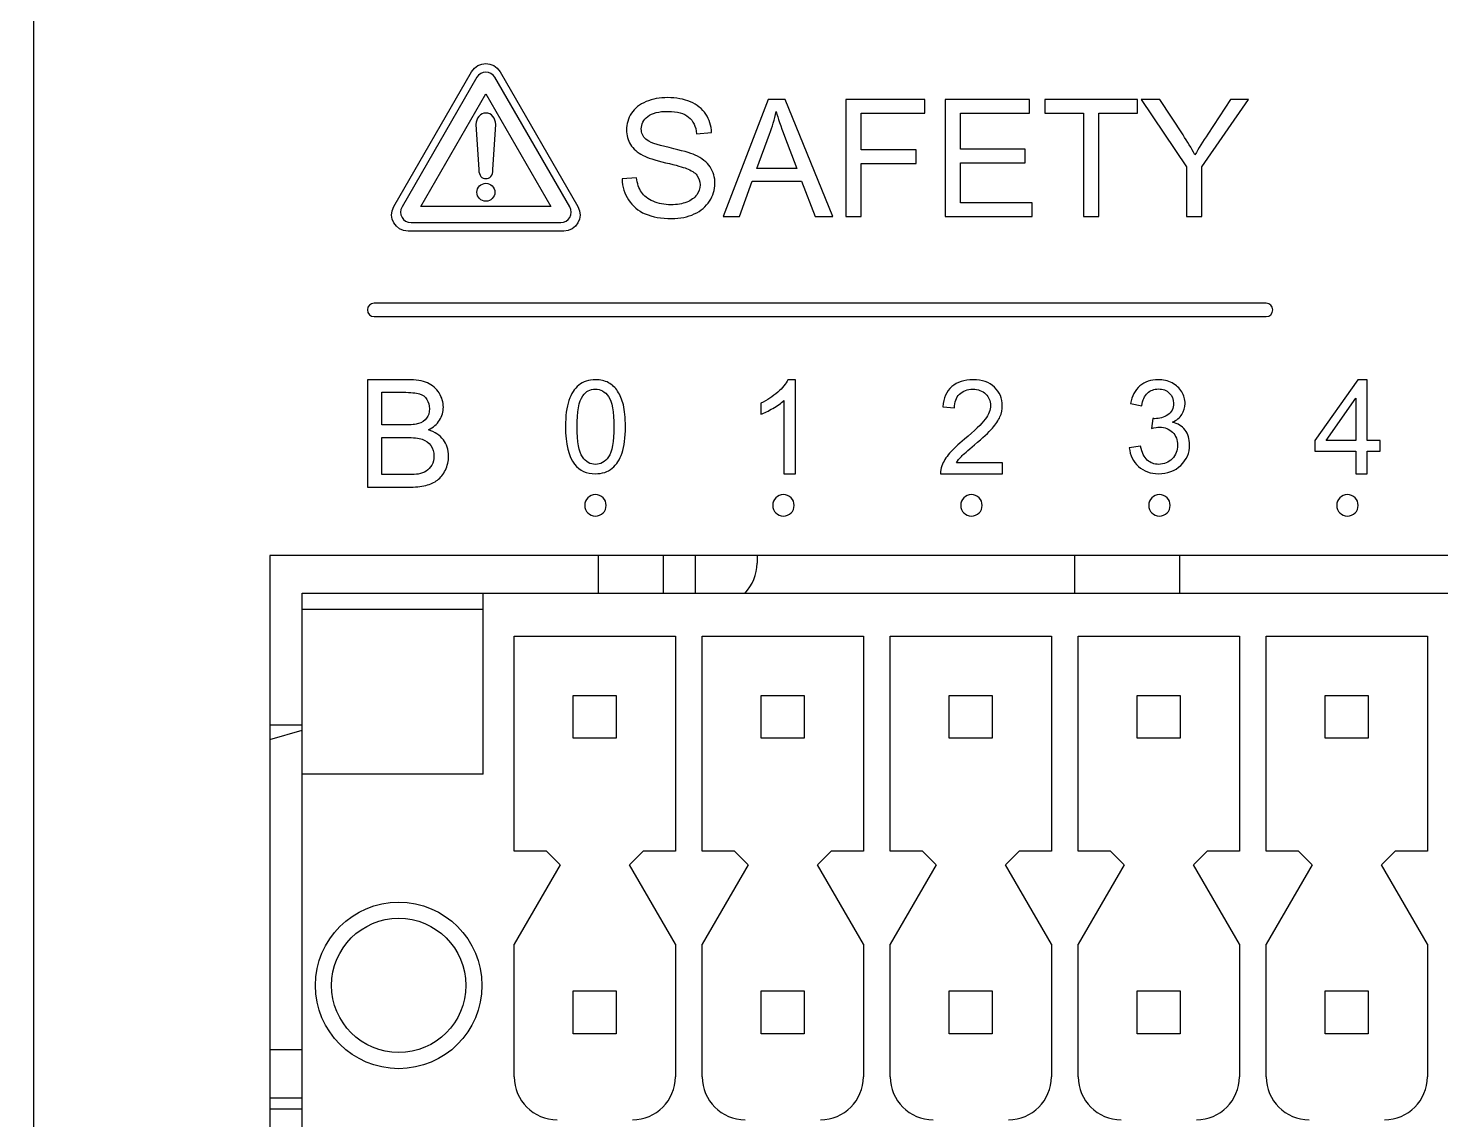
# Model space of a CAD drawing. Header units: millimetres. Extents: x 4086 to 8318, y 123 to 1549.
# Drawn here: x 6908.94 to 6935.23, y 1065.42 to 1085.74 of the extents above; entities that cross this region are included whole.
import ezdxf

# ---------------------------------------------------------------- set-up
doc = ezdxf.new("R2010")
doc.units = ezdxf.units.MM
doc.layers.add('20_ALL_FEATURES', color=7, linetype='Continuous')
doc.layers.add('layer 3', color=7, linetype='Continuous')

msp = doc.modelspace()

# ---------------------------------------------------------------- linework, layer by layer
at = {"layer": '20_ALL_FEATURES', "color": 7, "linetype": 'Continuous'}
for p, q in [((6913.433, 1075.925), (6913.433, 1063.925)), ((6957.033, 1075.925), (6913.433, 1075.925)), ((6919.555, 1075.225), (6919.555, 1075.925)), ((6920.755, 1075.925), (6920.755, 1075.225)), ((6921.355, 1075.925), (6921.355, 1075.225)), ((6922.505, 1075.925), (6922.505, 1075.784)), ((6928.42, 1075.225), (6928.42, 1075.925)), ((6930.375, 1075.225), (6930.375, 1075.925)), ((6914.033, 1064.425), (6914.033, 1075.225)), ((6914.033, 1075.225), (6956.433, 1075.225)), ((6917.403, 1071.855), (6917.403, 1075.225)), ((6917.403, 1074.925), (6914.033, 1074.925)), ((6917.983, 1070.425), (6917.983, 1074.425)), ((6917.983, 1074.425), (6920.983, 1074.425)), ((6920.983, 1074.425), (6920.983, 1070.425)), ((6921.483, 1070.425), (6921.483, 1074.425)), ((6921.483, 1074.425), (6924.483, 1074.425)), ((6924.483, 1074.425), (6924.483, 1070.425)), ((6924.983, 1070.425), (6924.983, 1074.425)), ((6924.983, 1074.425), (6927.983, 1074.425)), ((6927.983, 1074.425), (6927.983, 1070.425)), ((6928.483, 1070.425), (6928.483, 1074.425)), ((6928.483, 1074.425), (6931.483, 1074.425)), ((6931.483, 1074.425), (6931.483, 1070.425)), ((6931.983, 1070.425), (6931.983, 1074.425)), ((6931.983, 1074.425), (6934.983, 1074.425)), ((6934.983, 1074.425), (6934.983, 1070.425)), ((6919.083, 1072.525), (6919.083, 1073.325)), ((6919.083, 1073.325), (6919.883, 1073.325)), ((6919.883, 1073.325), (6919.883, 1072.525)), ((6922.583, 1072.525), (6922.583, 1073.325)), ((6922.583, 1073.325), (6923.383, 1073.325)), ((6923.383, 1073.325), (6923.383, 1072.525)), ((6926.083, 1072.525), (6926.083, 1073.325)), ((6926.083, 1073.325), (6926.883, 1073.325)), ((6926.883, 1073.325), (6926.883, 1072.525)), ((6929.583, 1072.525), (6929.583, 1073.325)), ((6929.583, 1073.325), (6930.383, 1073.325)), ((6930.383, 1073.325), (6930.383, 1072.525)), ((6933.083, 1072.525), (6933.083, 1073.325)), ((6933.083, 1073.325), (6933.883, 1073.325)), ((6933.883, 1073.325), (6933.883, 1072.525)), ((6914.033, 1072.771), (6913.433, 1072.771)), ((6913.433, 1072.502), (6914.033, 1072.674)), ((6919.883, 1072.525), (6919.083, 1072.525)), ((6923.383, 1072.525), (6922.583, 1072.525)), ((6926.883, 1072.525), (6926.083, 1072.525)), ((6930.383, 1072.525), (6929.583, 1072.525)), ((6933.883, 1072.525), (6933.083, 1072.525)), ((6917.403, 1071.855), (6914.033, 1071.855)), ((6918.583, 1070.425), (6917.983, 1070.425)), ((6918.583, 1070.425), (6918.836, 1070.171)), ((6920.129, 1070.171), (6920.383, 1070.425)), ((6920.983, 1070.425), (6920.383, 1070.425)), ((6922.083, 1070.425), (6921.483, 1070.425)), ((6922.083, 1070.425), (6922.336, 1070.171)), ((6923.629, 1070.171), (6923.883, 1070.425)), ((6924.483, 1070.425), (6923.883, 1070.425)), ((6925.583, 1070.425), (6924.983, 1070.425)), ((6925.583, 1070.425), (6925.836, 1070.171)), ((6927.129, 1070.171), (6927.383, 1070.425)), ((6927.983, 1070.425), (6927.383, 1070.425)), ((6929.083, 1070.425), (6928.483, 1070.425)), ((6929.083, 1070.425), (6929.336, 1070.171)), ((6930.629, 1070.171), (6930.883, 1070.425)), ((6931.483, 1070.425), (6930.883, 1070.425)), ((6932.583, 1070.425), (6931.983, 1070.425)), ((6932.583, 1070.425), (6932.836, 1070.171)), ((6934.129, 1070.171), (6934.383, 1070.425)), ((6934.983, 1070.425), (6934.383, 1070.425)), ((6918.836, 1070.171), (6917.983, 1068.692)), ((6920.983, 1068.692), (6920.129, 1070.171)), ((6922.336, 1070.171), (6921.483, 1068.692)), ((6924.483, 1068.692), (6923.629, 1070.171)), ((6925.836, 1070.171), (6924.983, 1068.692)), ((6927.983, 1068.692), (6927.129, 1070.171)), ((6929.336, 1070.171), (6928.483, 1068.692)), ((6931.483, 1068.692), (6930.629, 1070.171)), ((6932.836, 1070.171), (6931.983, 1068.692)), ((6934.983, 1068.692), (6934.129, 1070.171)), ((6917.983, 1066.225), (6917.983, 1068.692)), ((6920.983, 1068.692), (6920.983, 1066.225)), ((6921.483, 1066.225), (6921.483, 1068.692)), ((6924.483, 1068.692), (6924.483, 1066.225)), ((6924.983, 1066.225), (6924.983, 1068.692)), ((6927.983, 1068.692), (6927.983, 1066.225)), ((6928.483, 1066.225), (6928.483, 1068.692)), ((6931.483, 1068.692), (6931.483, 1066.225)), ((6931.983, 1066.225), (6931.983, 1068.692)), ((6934.983, 1068.692), (6934.983, 1066.225)), ((6919.083, 1067.025), (6919.083, 1067.825)), ((6919.083, 1067.825), (6919.883, 1067.825)), ((6919.883, 1067.825), (6919.883, 1067.025)), ((6922.583, 1067.025), (6922.583, 1067.825)), ((6922.583, 1067.825), (6923.383, 1067.825)), ((6923.383, 1067.825), (6923.383, 1067.025)), ((6926.083, 1067.025), (6926.083, 1067.825)), ((6926.083, 1067.825), (6926.883, 1067.825)), ((6926.883, 1067.825), (6926.883, 1067.025)), ((6929.583, 1067.025), (6929.583, 1067.825)), ((6929.583, 1067.825), (6930.383, 1067.825)), ((6930.383, 1067.825), (6930.383, 1067.025)), ((6933.083, 1067.025), (6933.083, 1067.825)), ((6933.083, 1067.825), (6933.883, 1067.825)), ((6933.883, 1067.825), (6933.883, 1067.025)), ((6919.883, 1067.025), (6919.083, 1067.025)), ((6923.383, 1067.025), (6922.583, 1067.025)), ((6926.883, 1067.025), (6926.083, 1067.025)), ((6930.383, 1067.025), (6929.583, 1067.025)), ((6933.883, 1067.025), (6933.083, 1067.025)), ((6914.033, 1066.725), (6913.433, 1066.725)), ((6914.033, 1065.825), (6913.433, 1065.825)), ((6913.433, 1065.625), (6914.033, 1065.625))]:
    msp.add_line(p, q, dxfattribs=at)
for radius in [1.55, 1.25]:
    msp.add_circle((6915.833, 1067.925), radius, dxfattribs=at)
for centre, start, end in [((6921.705, 1075.784), 315.3431, 0), ((6918.783, 1066.225), 180, 270), ((6920.183, 1066.225), 270, 0), ((6922.283, 1066.225), 180, 270), ((6923.683, 1066.225), 270, 0), ((6925.783, 1066.225), 180, 270), ((6927.183, 1066.225), 270, 0), ((6929.283, 1066.225), 180, 270), ((6930.683, 1066.225), 270, 0), ((6932.783, 1066.225), 180, 270), ((6934.183, 1066.225), 270, 0)]:
    msp.add_arc(centre, 0.8, start, end, dxfattribs=at)
at = {"layer": 'layer 3'}
for points, knots in [([(6900.753, 1061.797), (6915.37, 1061.797), (6900.911, 1061.797), (6909.037, 1061.797), (6909.037, 1061.797), (6909.037, 1107.695), (6909.037, 1159.388), (6909.037, 1168.017), (6909.037, 1168.017), (6909.037, 1168.017), (6900.753, 1168.017), (6900.753, 1168.017), (6900.753, 1168.017), (6900.684, 1168.017), (6900.628, 1167.961), (6900.628, 1167.892), (6900.628, 1167.892), (6900.628, 1167.823), (6900.684, 1167.767), (6900.753, 1167.767), (6900.753, 1167.767), (6900.753, 1167.767), (6908.787, 1167.767), (6908.787, 1167.767), (6908.787, 1167.767), (6908.787, 1150.832), (6908.787, 1087.002), (6908.787, 1062.047), (6908.787, 1062.047), (6897.378, 1062.047), (6912.919, 1062.047), (6900.753, 1062.047), (6900.753, 1062.047), (6900.684, 1062.047), (6900.628, 1061.991), (6900.628, 1061.922), (6900.628, 1061.922), (6900.628, 1061.853), (6900.684, 1061.797), (6900.753, 1061.797)], [0, 0, 0, 0, 0.090909, 0.090909, 0.090909, 0.090909, 0.181818, 0.181818, 0.181818, 0.181818, 0.272727, 0.272727, 0.272727, 0.272727, 0.363636, 0.363636, 0.363636, 0.363636, 0.454545, 0.454545, 0.454545, 0.454545, 0.545455, 0.545455, 0.545455, 0.545455, 0.636364, 0.636364, 0.636364, 0.636364, 0.727273, 0.727273, 0.727273, 0.727273, 0.818182, 0.818182, 0.818182, 0.818182, 1, 1, 1, 1]), ([(6917.623, 1084.83), (6917.623, 1084.83), (6919.016, 1082.416), (6919.016, 1082.416), (6919.016, 1082.416), (6919.091, 1082.287), (6918.998, 1082.126), (6918.849, 1082.126), (6918.849, 1082.126), (6918.849, 1082.126), (6916.062, 1082.126), (6916.062, 1082.126), (6916.062, 1082.126), (6915.913, 1082.126), (6915.82, 1082.287), (6915.895, 1082.416), (6915.895, 1082.416), (6915.895, 1082.416), (6917.288, 1084.83), (6917.288, 1084.83), (6917.288, 1084.83), (6917.362, 1084.959), (6917.549, 1084.959), (6917.623, 1084.83)], [0, 0, 0, 0, 0.142857, 0.142857, 0.142857, 0.142857, 0.285714, 0.285714, 0.285714, 0.285714, 0.428571, 0.428571, 0.428571, 0.428571, 0.571429, 0.571429, 0.571429, 0.571429, 0.714286, 0.714286, 0.714286, 0.714286, 1, 1, 1, 1]), ([(6916.245, 1082.425), (6916.245, 1082.425), (6916.245, 1082.425), (6916.245, 1082.425), (6916.245, 1082.425), (6916.245, 1082.425), (6918.666, 1082.425), (6918.666, 1082.425), (6918.666, 1082.425), (6918.666, 1082.425), (6917.456, 1084.521), (6917.456, 1084.521), (6917.456, 1084.521), (6917.456, 1084.521), (6916.245, 1082.425), (6916.245, 1082.425)], [0, 0, 0, 0, 0.2, 0.2, 0.2, 0.2, 0.4, 0.4, 0.4, 0.4, 0.6, 0.6, 0.6, 0.6, 1, 1, 1, 1]), ([(6919.991, 1082.937), (6919.991, 1082.937), (6920.261, 1082.961), (6920.261, 1082.961), (6920.261, 1082.961), (6920.274, 1082.852), (6920.304, 1082.762), (6920.351, 1082.692), (6920.351, 1082.692), (6920.398, 1082.622), (6920.471, 1082.565), (6920.57, 1082.521), (6920.57, 1082.521), (6920.669, 1082.478), (6920.78, 1082.457), (6920.904, 1082.457), (6920.904, 1082.457), (6921.014, 1082.457), (6921.11, 1082.473), (6921.195, 1082.506), (6921.195, 1082.506), (6921.279, 1082.539), (6921.341, 1082.584), (6921.382, 1082.641), (6921.382, 1082.641), (6921.423, 1082.698), (6921.444, 1082.761), (6921.444, 1082.827), (6921.444, 1082.827), (6921.444, 1082.895), (6921.424, 1082.955), (6921.385, 1083.006), (6921.385, 1083.006), (6921.345, 1083.056), (6921.28, 1083.099), (6921.189, 1083.134), (6921.189, 1083.134), (6921.13, 1083.156), (6921.001, 1083.192), (6920.801, 1083.24), (6920.801, 1083.24), (6920.601, 1083.288), (6920.461, 1083.333), (6920.381, 1083.376), (6920.381, 1083.376), (6920.277, 1083.43), (6920.2, 1083.498), (6920.149, 1083.579), (6920.149, 1083.579), (6920.098, 1083.659), (6920.073, 1083.75), (6920.073, 1083.85), (6920.073, 1083.85), (6920.073, 1083.96), (6920.104, 1084.063), (6920.166, 1084.159), (6920.166, 1084.159), (6920.229, 1084.254), (6920.32, 1084.327), (6920.44, 1084.377), (6920.44, 1084.377), (6920.559, 1084.426), (6920.692, 1084.451), (6920.839, 1084.451), (6920.839, 1084.451), (6921, 1084.451), (6921.142, 1084.425), (6921.266, 1084.373), (6921.266, 1084.373), (6921.389, 1084.321), (6921.483, 1084.245), (6921.55, 1084.143), (6921.55, 1084.143), (6921.616, 1084.043), (6921.652, 1083.928), (6921.657, 1083.8), (6921.657, 1083.8), (6921.657, 1083.8), (6921.38, 1083.779), (6921.38, 1083.779), (6921.38, 1083.779), (6921.365, 1083.916), (6921.315, 1084.02), (6921.23, 1084.09), (6921.23, 1084.09), (6921.144, 1084.161), (6921.017, 1084.196), (6920.85, 1084.196), (6920.85, 1084.196), (6920.676, 1084.196), (6920.549, 1084.164), (6920.469, 1084.1), (6920.469, 1084.1), (6920.389, 1084.036), (6920.349, 1083.959), (6920.349, 1083.869), (6920.349, 1083.869), (6920.349, 1083.791), (6920.378, 1083.726), (6920.434, 1083.676), (6920.434, 1083.676), (6920.49, 1083.626), (6920.634, 1083.573), (6920.868, 1083.521), (6920.868, 1083.521), (6921.102, 1083.467), (6921.263, 1083.421), (6921.35, 1083.382), (6921.35, 1083.382), (6921.476, 1083.324), (6921.57, 1083.25), (6921.63, 1083.16), (6921.63, 1083.16), (6921.691, 1083.071), (6921.721, 1082.968), (6921.721, 1082.852), (6921.721, 1082.852), (6921.721, 1082.736), (6921.688, 1082.627), (6921.621, 1082.525), (6921.621, 1082.525), (6921.555, 1082.423), (6921.46, 1082.343), (6921.336, 1082.286), (6921.336, 1082.286), (6921.212, 1082.23), (6921.073, 1082.201), (6920.917, 1082.201), (6920.917, 1082.201), (6920.72, 1082.201), (6920.556, 1082.23), (6920.423, 1082.287), (6920.423, 1082.287), (6920.29, 1082.344), (6920.186, 1082.431), (6920.11, 1082.546), (6920.11, 1082.546), (6920.034, 1082.661), (6919.995, 1082.791), (6919.991, 1082.937)], [0, 0, 0, 0, 0.027778, 0.027778, 0.027778, 0.027778, 0.055556, 0.055556, 0.055556, 0.055556, 0.083333, 0.083333, 0.083333, 0.083333, 0.111111, 0.111111, 0.111111, 0.111111, 0.138889, 0.138889, 0.138889, 0.138889, 0.166667, 0.166667, 0.166667, 0.166667, 0.194444, 0.194444, 0.194444, 0.194444, 0.222222, 0.222222, 0.222222, 0.222222, 0.25, 0.25, 0.25, 0.25, 0.277778, 0.277778, 0.277778, 0.277778, 0.305556, 0.305556, 0.305556, 0.305556, 0.333333, 0.333333, 0.333333, 0.333333, 0.361111, 0.361111, 0.361111, 0.361111, 0.388889, 0.388889, 0.388889, 0.388889, 0.416667, 0.416667, 0.416667, 0.416667, 0.444444, 0.444444, 0.444444, 0.444444, 0.472222, 0.472222, 0.472222, 0.472222, 0.5, 0.5, 0.5, 0.5, 0.527778, 0.527778, 0.527778, 0.527778, 0.555556, 0.555556, 0.555556, 0.555556, 0.583333, 0.583333, 0.583333, 0.583333, 0.611111, 0.611111, 0.611111, 0.611111, 0.638889, 0.638889, 0.638889, 0.638889, 0.666667, 0.666667, 0.666667, 0.666667, 0.694444, 0.694444, 0.694444, 0.694444, 0.722222, 0.722222, 0.722222, 0.722222, 0.75, 0.75, 0.75, 0.75, 0.777778, 0.777778, 0.777778, 0.777778, 0.805556, 0.805556, 0.805556, 0.805556, 0.833333, 0.833333, 0.833333, 0.833333, 0.861111, 0.861111, 0.861111, 0.861111, 0.888889, 0.888889, 0.888889, 0.888889, 0.916667, 0.916667, 0.916667, 0.916667, 0.944444, 0.944444, 0.944444, 0.944444, 1, 1, 1, 1]), ([(6921.874, 1082.238), (6921.874, 1082.238), (6922.709, 1084.415), (6922.709, 1084.415), (6922.709, 1084.415), (6922.709, 1084.415), (6923.026, 1084.415), (6923.026, 1084.415), (6923.026, 1084.415), (6923.026, 1084.415), (6923.912, 1082.238), (6923.912, 1082.238), (6923.912, 1082.238), (6923.912, 1082.238), (6923.584, 1082.238), (6923.584, 1082.238), (6923.584, 1082.238), (6923.584, 1082.238), (6923.333, 1082.897), (6923.333, 1082.897), (6923.333, 1082.897), (6923.333, 1082.897), (6922.416, 1082.897), (6922.416, 1082.897), (6922.416, 1082.897), (6922.416, 1082.897), (6922.18, 1082.238), (6922.18, 1082.238), (6922.18, 1082.238), (6922.18, 1082.238), (6921.874, 1082.238), (6921.874, 1082.238)], [0, 0, 0, 0, 0.111111, 0.111111, 0.111111, 0.111111, 0.222222, 0.222222, 0.222222, 0.222222, 0.333333, 0.333333, 0.333333, 0.333333, 0.444444, 0.444444, 0.444444, 0.444444, 0.555556, 0.555556, 0.555556, 0.555556, 0.666667, 0.666667, 0.666667, 0.666667, 0.777778, 0.777778, 0.777778, 0.777778, 1, 1, 1, 1]), ([(6924.156, 1082.238), (6924.156, 1082.238), (6924.156, 1084.415), (6924.156, 1084.415), (6924.156, 1084.415), (6924.156, 1084.415), (6925.625, 1084.415), (6925.625, 1084.415), (6925.625, 1084.415), (6925.625, 1084.415), (6925.625, 1084.159), (6925.625, 1084.159), (6925.625, 1084.159), (6925.625, 1084.159), (6924.445, 1084.159), (6924.445, 1084.159), (6924.445, 1084.159), (6924.445, 1084.159), (6924.445, 1083.481), (6924.445, 1083.481), (6924.445, 1083.481), (6924.445, 1083.481), (6925.466, 1083.481), (6925.466, 1083.481), (6925.466, 1083.481), (6925.466, 1083.481), (6925.466, 1083.226), (6925.466, 1083.226), (6925.466, 1083.226), (6925.466, 1083.226), (6924.445, 1083.226), (6924.445, 1083.226), (6924.445, 1083.226), (6924.445, 1083.226), (6924.445, 1082.238), (6924.445, 1082.238), (6924.445, 1082.238), (6924.445, 1082.238), (6924.156, 1082.238), (6924.156, 1082.238)], [0, 0, 0, 0, 0.090909, 0.090909, 0.090909, 0.090909, 0.181818, 0.181818, 0.181818, 0.181818, 0.272727, 0.272727, 0.272727, 0.272727, 0.363636, 0.363636, 0.363636, 0.363636, 0.454545, 0.454545, 0.454545, 0.454545, 0.545455, 0.545455, 0.545455, 0.545455, 0.636364, 0.636364, 0.636364, 0.636364, 0.727273, 0.727273, 0.727273, 0.727273, 0.818182, 0.818182, 0.818182, 0.818182, 1, 1, 1, 1]), ([(6926.004, 1082.238), (6926.004, 1082.238), (6926.004, 1084.415), (6926.004, 1084.415), (6926.004, 1084.415), (6926.004, 1084.415), (6927.576, 1084.415), (6927.576, 1084.415), (6927.576, 1084.415), (6927.576, 1084.415), (6927.576, 1084.159), (6927.576, 1084.159), (6927.576, 1084.159), (6927.576, 1084.159), (6926.293, 1084.159), (6926.293, 1084.159), (6926.293, 1084.159), (6926.293, 1084.159), (6926.293, 1083.49), (6926.293, 1083.49), (6926.293, 1083.49), (6926.293, 1083.49), (6927.494, 1083.49), (6927.494, 1083.49), (6927.494, 1083.49), (6927.494, 1083.49), (6927.494, 1083.235), (6927.494, 1083.235), (6927.494, 1083.235), (6927.494, 1083.235), (6926.293, 1083.235), (6926.293, 1083.235), (6926.293, 1083.235), (6926.293, 1083.235), (6926.293, 1082.493), (6926.293, 1082.493), (6926.293, 1082.493), (6926.293, 1082.493), (6927.628, 1082.493), (6927.628, 1082.493), (6927.628, 1082.493), (6927.628, 1082.493), (6927.628, 1082.238), (6927.628, 1082.238), (6927.628, 1082.238), (6927.628, 1082.238), (6926.004, 1082.238), (6926.004, 1082.238)], [0, 0, 0, 0, 0.076923, 0.076923, 0.076923, 0.076923, 0.153846, 0.153846, 0.153846, 0.153846, 0.230769, 0.230769, 0.230769, 0.230769, 0.307692, 0.307692, 0.307692, 0.307692, 0.384615, 0.384615, 0.384615, 0.384615, 0.461538, 0.461538, 0.461538, 0.461538, 0.538462, 0.538462, 0.538462, 0.538462, 0.615385, 0.615385, 0.615385, 0.615385, 0.692308, 0.692308, 0.692308, 0.692308, 0.769231, 0.769231, 0.769231, 0.769231, 0.846154, 0.846154, 0.846154, 0.846154, 1, 1, 1, 1]), ([(6928.579, 1082.238), (6928.579, 1082.238), (6928.579, 1084.159), (6928.579, 1084.159), (6928.579, 1084.159), (6928.579, 1084.159), (6927.862, 1084.159), (6927.862, 1084.159), (6927.862, 1084.159), (6927.862, 1084.159), (6927.862, 1084.415), (6927.862, 1084.415), (6927.862, 1084.415), (6927.862, 1084.415), (6929.586, 1084.415), (6929.586, 1084.415), (6929.586, 1084.415), (6929.586, 1084.415), (6929.586, 1084.159), (6929.586, 1084.159), (6929.586, 1084.159), (6929.586, 1084.159), (6928.868, 1084.159), (6928.868, 1084.159), (6928.868, 1084.159), (6928.868, 1084.159), (6928.868, 1082.238), (6928.868, 1082.238), (6928.868, 1082.238), (6928.868, 1082.238), (6928.579, 1082.238), (6928.579, 1082.238)], [0, 0, 0, 0, 0.111111, 0.111111, 0.111111, 0.111111, 0.222222, 0.222222, 0.222222, 0.222222, 0.333333, 0.333333, 0.333333, 0.333333, 0.444444, 0.444444, 0.444444, 0.444444, 0.555556, 0.555556, 0.555556, 0.555556, 0.666667, 0.666667, 0.666667, 0.666667, 0.777778, 0.777778, 0.777778, 0.777778, 1, 1, 1, 1]), ([(6930.497, 1082.238), (6930.497, 1082.238), (6930.497, 1083.16), (6930.497, 1083.16), (6930.497, 1083.16), (6930.497, 1083.16), (6929.658, 1084.415), (6929.658, 1084.415), (6929.658, 1084.415), (6929.658, 1084.415), (6930.004, 1084.415), (6930.004, 1084.415), (6930.004, 1084.415), (6930.004, 1084.415), (6930.435, 1083.756), (6930.435, 1083.756), (6930.435, 1083.756), (6930.515, 1083.634), (6930.589, 1083.512), (6930.657, 1083.389), (6930.657, 1083.389), (6930.723, 1083.503), (6930.804, 1083.631), (6930.898, 1083.773), (6930.898, 1083.773), (6930.898, 1083.773), (6931.319, 1084.415), (6931.319, 1084.415), (6931.319, 1084.415), (6931.319, 1084.415), (6931.655, 1084.415), (6931.655, 1084.415), (6931.655, 1084.415), (6931.655, 1084.415), (6930.786, 1083.16), (6930.786, 1083.16), (6930.786, 1083.16), (6930.786, 1083.16), (6930.786, 1082.238), (6930.786, 1082.238), (6930.786, 1082.238), (6930.786, 1082.238), (6930.497, 1082.238), (6930.497, 1082.238)], [0, 0, 0, 0, 0.083333, 0.083333, 0.083333, 0.083333, 0.166667, 0.166667, 0.166667, 0.166667, 0.25, 0.25, 0.25, 0.25, 0.333333, 0.333333, 0.333333, 0.333333, 0.416667, 0.416667, 0.416667, 0.416667, 0.5, 0.5, 0.5, 0.5, 0.583333, 0.583333, 0.583333, 0.583333, 0.666667, 0.666667, 0.666667, 0.666667, 0.75, 0.75, 0.75, 0.75, 0.833333, 0.833333, 0.833333, 0.833333, 1, 1, 1, 1]), ([(6917.456, 1082.943), (6917.383, 1082.943), (6917.324, 1082.996), (6917.324, 1083.114), (6917.324, 1083.114), (6917.324, 1083.114), (6917.271, 1083.951), (6917.271, 1083.951), (6917.271, 1083.951), (6917.271, 1084.069), (6917.354, 1084.165), (6917.456, 1084.165), (6917.456, 1084.165), (6917.558, 1084.165), (6917.64, 1084.069), (6917.64, 1083.951), (6917.64, 1083.951), (6917.64, 1083.951), (6917.587, 1083.114), (6917.587, 1083.114), (6917.587, 1083.114), (6917.587, 1082.996), (6917.528, 1082.943), (6917.456, 1082.943)], [0, 0, 0, 0, 0.142857, 0.142857, 0.142857, 0.142857, 0.285714, 0.285714, 0.285714, 0.285714, 0.428571, 0.428571, 0.428571, 0.428571, 0.571429, 0.571429, 0.571429, 0.571429, 0.714286, 0.714286, 0.714286, 0.714286, 1, 1, 1, 1]), ([(6922.5, 1083.131), (6922.5, 1083.131), (6923.242, 1083.131), (6923.242, 1083.131), (6923.242, 1083.131), (6923.242, 1083.131), (6923.015, 1083.735), (6923.015, 1083.735), (6923.015, 1083.735), (6922.947, 1083.918), (6922.895, 1084.07), (6922.859, 1084.19), (6922.859, 1084.19), (6922.829, 1084.048), (6922.789, 1083.908), (6922.739, 1083.771), (6922.739, 1083.771), (6922.739, 1083.771), (6922.5, 1083.131), (6922.5, 1083.131)], [0, 0, 0, 0, 0.166667, 0.166667, 0.166667, 0.166667, 0.333333, 0.333333, 0.333333, 0.333333, 0.5, 0.5, 0.5, 0.5, 0.666667, 0.666667, 0.666667, 0.666667, 1, 1, 1, 1]), ([(6917.456, 1082.856), (6917.456, 1082.856), (6917.456, 1082.856), (6917.456, 1082.856), (6917.456, 1082.856), (6917.363, 1082.856), (6917.288, 1082.781), (6917.288, 1082.689), (6917.288, 1082.689), (6917.288, 1082.597), (6917.363, 1082.522), (6917.456, 1082.522), (6917.456, 1082.522), (6917.548, 1082.522), (6917.623, 1082.597), (6917.623, 1082.689), (6917.623, 1082.689), (6917.623, 1082.781), (6917.548, 1082.856), (6917.456, 1082.856)], [0, 0, 0, 0, 0.166667, 0.166667, 0.166667, 0.166667, 0.333333, 0.333333, 0.333333, 0.333333, 0.5, 0.5, 0.5, 0.5, 0.666667, 0.666667, 0.666667, 0.666667, 1, 1, 1, 1]), ([(6931.981, 1080.374), (6929.061, 1080.374), (6921.215, 1080.374), (6915.375, 1080.374), (6915.375, 1080.374), (6915.306, 1080.374), (6915.25, 1080.43), (6915.25, 1080.499), (6915.25, 1080.499), (6915.25, 1080.568), (6915.306, 1080.624), (6915.375, 1080.624), (6915.375, 1080.624), (6918.295, 1080.624), (6926.141, 1080.624), (6931.981, 1080.624), (6931.981, 1080.624), (6932.05, 1080.624), (6932.106, 1080.568), (6932.106, 1080.499), (6932.106, 1080.499), (6932.106, 1080.43), (6932.05, 1080.374), (6931.981, 1080.374)], [0, 0, 0, 0, 0.142857, 0.142857, 0.142857, 0.142857, 0.285714, 0.285714, 0.285714, 0.285714, 0.428571, 0.428571, 0.428571, 0.428571, 0.571429, 0.571429, 0.571429, 0.571429, 0.714286, 0.714286, 0.714286, 0.714286, 1, 1, 1, 1]), ([(6915.25, 1077.2), (6915.25, 1077.2), (6915.25, 1079.2), (6915.25, 1079.2), (6915.25, 1079.2), (6915.25, 1079.2), (6916.001, 1079.2), (6916.001, 1079.2), (6916.001, 1079.2), (6916.153, 1079.2), (6916.276, 1079.18), (6916.368, 1079.14), (6916.368, 1079.14), (6916.461, 1079.099), (6916.533, 1079.037), (6916.585, 1078.953), (6916.585, 1078.953), (6916.637, 1078.869), (6916.664, 1078.781), (6916.664, 1078.689), (6916.664, 1078.689), (6916.664, 1078.603), (6916.64, 1078.523), (6916.594, 1078.448), (6916.594, 1078.448), (6916.548, 1078.372), (6916.478, 1078.311), (6916.385, 1078.265), (6916.385, 1078.265), (6916.506, 1078.229), (6916.599, 1078.169), (6916.664, 1078.083), (6916.664, 1078.083), (6916.729, 1077.998), (6916.761, 1077.897), (6916.761, 1077.78), (6916.761, 1077.78), (6916.761, 1077.686), (6916.741, 1077.599), (6916.702, 1077.519), (6916.702, 1077.519), (6916.662, 1077.438), (6916.613, 1077.376), (6916.555, 1077.333), (6916.555, 1077.333), (6916.497, 1077.289), (6916.424, 1077.256), (6916.336, 1077.234), (6916.336, 1077.234), (6916.248, 1077.212), (6916.141, 1077.2), (6916.013, 1077.2), (6916.013, 1077.2), (6916.013, 1077.2), (6915.25, 1077.2), (6915.25, 1077.2)], [0, 0, 0, 0, 0.066667, 0.066667, 0.066667, 0.066667, 0.133333, 0.133333, 0.133333, 0.133333, 0.2, 0.2, 0.2, 0.2, 0.266667, 0.266667, 0.266667, 0.266667, 0.333333, 0.333333, 0.333333, 0.333333, 0.4, 0.4, 0.4, 0.4, 0.466667, 0.466667, 0.466667, 0.466667, 0.533333, 0.533333, 0.533333, 0.533333, 0.6, 0.6, 0.6, 0.6, 0.666667, 0.666667, 0.666667, 0.666667, 0.733333, 0.733333, 0.733333, 0.733333, 0.8, 0.8, 0.8, 0.8, 0.866667, 0.866667, 0.866667, 0.866667, 1, 1, 1, 1]), ([(6918.938, 1078.325), (6918.938, 1078.527), (6918.959, 1078.691), (6919, 1078.815), (6919, 1078.815), (6919.042, 1078.939), (6919.104, 1079.034), (6919.186, 1079.101), (6919.186, 1079.101), (6919.268, 1079.167), (6919.371, 1079.2), (6919.496, 1079.2), (6919.496, 1079.2), (6919.587, 1079.2), (6919.668, 1079.182), (6919.738, 1079.145), (6919.738, 1079.145), (6919.807, 1079.108), (6919.865, 1079.054), (6919.909, 1078.985), (6919.909, 1078.985), (6919.954, 1078.915), (6919.989, 1078.83), (6920.015, 1078.73), (6920.015, 1078.73), (6920.041, 1078.63), (6920.054, 1078.495), (6920.054, 1078.325), (6920.054, 1078.325), (6920.054, 1078.124), (6920.033, 1077.961), (6919.992, 1077.837), (6919.992, 1077.837), (6919.951, 1077.713), (6919.889, 1077.618), (6919.807, 1077.551), (6919.807, 1077.551), (6919.725, 1077.484), (6919.621, 1077.45), (6919.496, 1077.45), (6919.496, 1077.45), (6919.331, 1077.45), (6919.201, 1077.509), (6919.107, 1077.627), (6919.107, 1077.627), (6918.994, 1077.77), (6918.938, 1078.003), (6918.938, 1078.325)], [0, 0, 0, 0, 0.076923, 0.076923, 0.076923, 0.076923, 0.153846, 0.153846, 0.153846, 0.153846, 0.230769, 0.230769, 0.230769, 0.230769, 0.307692, 0.307692, 0.307692, 0.307692, 0.384615, 0.384615, 0.384615, 0.384615, 0.461538, 0.461538, 0.461538, 0.461538, 0.538462, 0.538462, 0.538462, 0.538462, 0.615385, 0.615385, 0.615385, 0.615385, 0.692308, 0.692308, 0.692308, 0.692308, 0.769231, 0.769231, 0.769231, 0.769231, 0.846154, 0.846154, 0.846154, 0.846154, 1, 1, 1, 1]), ([(6923.217, 1077.45), (6923.217, 1077.45), (6923.003, 1077.45), (6923.003, 1077.45), (6923.003, 1077.45), (6923.003, 1077.45), (6923.003, 1078.814), (6923.003, 1078.814), (6923.003, 1078.814), (6922.951, 1078.765), (6922.884, 1078.716), (6922.8, 1078.667), (6922.8, 1078.667), (6922.716, 1078.618), (6922.641, 1078.581), (6922.574, 1078.556), (6922.574, 1078.556), (6922.574, 1078.556), (6922.574, 1078.763), (6922.574, 1078.763), (6922.574, 1078.763), (6922.694, 1078.819), (6922.799, 1078.887), (6922.889, 1078.968), (6922.889, 1078.968), (6922.978, 1079.047), (6923.042, 1079.125), (6923.079, 1079.2), (6923.079, 1079.2), (6923.079, 1079.2), (6923.217, 1079.2), (6923.217, 1079.2), (6923.217, 1079.2), (6923.217, 1079.2), (6923.217, 1077.45), (6923.217, 1077.45)], [0, 0, 0, 0, 0.1, 0.1, 0.1, 0.1, 0.2, 0.2, 0.2, 0.2, 0.3, 0.3, 0.3, 0.3, 0.4, 0.4, 0.4, 0.4, 0.5, 0.5, 0.5, 0.5, 0.6, 0.6, 0.6, 0.6, 0.7, 0.7, 0.7, 0.7, 0.8, 0.8, 0.8, 0.8, 1, 1, 1, 1]), ([(6927.073, 1077.655), (6927.073, 1077.655), (6927.073, 1077.45), (6927.073, 1077.45), (6927.073, 1077.45), (6927.073, 1077.45), (6925.919, 1077.45), (6925.919, 1077.45), (6925.919, 1077.45), (6925.917, 1077.502), (6925.926, 1077.551), (6925.944, 1077.599), (6925.944, 1077.599), (6925.974, 1077.678), (6926.021, 1077.755), (6926.087, 1077.831), (6926.087, 1077.831), (6926.152, 1077.907), (6926.245, 1077.994), (6926.366, 1078.094), (6926.366, 1078.094), (6926.555, 1078.249), (6926.683, 1078.372), (6926.75, 1078.463), (6926.75, 1078.463), (6926.817, 1078.554), (6926.851, 1078.64), (6926.851, 1078.721), (6926.851, 1078.721), (6926.851, 1078.806), (6926.821, 1078.877), (6926.76, 1078.935), (6926.76, 1078.935), (6926.699, 1078.994), (6926.619, 1079.023), (6926.522, 1079.023), (6926.522, 1079.023), (6926.418, 1079.023), (6926.336, 1078.992), (6926.273, 1078.93), (6926.273, 1078.93), (6926.211, 1078.869), (6926.18, 1078.784), (6926.179, 1078.675), (6926.179, 1078.675), (6926.179, 1078.675), (6925.96, 1078.697), (6925.96, 1078.697), (6925.96, 1078.697), (6925.975, 1078.86), (6926.032, 1078.985), (6926.13, 1079.071), (6926.13, 1079.071), (6926.229, 1079.157), (6926.361, 1079.2), (6926.527, 1079.2), (6926.527, 1079.2), (6926.694, 1079.2), (6926.826, 1079.154), (6926.924, 1079.061), (6926.924, 1079.061), (6927.021, 1078.968), (6927.07, 1078.853), (6927.07, 1078.716), (6927.07, 1078.716), (6927.07, 1078.646), (6927.056, 1078.578), (6927.027, 1078.51), (6927.027, 1078.51), (6926.999, 1078.443), (6926.951, 1078.372), (6926.885, 1078.297), (6926.885, 1078.297), (6926.819, 1078.223), (6926.709, 1078.12), (6926.555, 1077.99), (6926.555, 1077.99), (6926.427, 1077.882), (6926.344, 1077.809), (6926.308, 1077.771), (6926.308, 1077.771), (6926.271, 1077.732), (6926.241, 1077.694), (6926.217, 1077.655), (6926.217, 1077.655), (6926.217, 1077.655), (6927.073, 1077.655), (6927.073, 1077.655)], [0, 0, 0, 0, 0.043478, 0.043478, 0.043478, 0.043478, 0.086957, 0.086957, 0.086957, 0.086957, 0.130435, 0.130435, 0.130435, 0.130435, 0.173913, 0.173913, 0.173913, 0.173913, 0.217391, 0.217391, 0.217391, 0.217391, 0.26087, 0.26087, 0.26087, 0.26087, 0.304348, 0.304348, 0.304348, 0.304348, 0.347826, 0.347826, 0.347826, 0.347826, 0.391304, 0.391304, 0.391304, 0.391304, 0.434783, 0.434783, 0.434783, 0.434783, 0.478261, 0.478261, 0.478261, 0.478261, 0.521739, 0.521739, 0.521739, 0.521739, 0.565217, 0.565217, 0.565217, 0.565217, 0.608696, 0.608696, 0.608696, 0.608696, 0.652174, 0.652174, 0.652174, 0.652174, 0.695652, 0.695652, 0.695652, 0.695652, 0.73913, 0.73913, 0.73913, 0.73913, 0.782609, 0.782609, 0.782609, 0.782609, 0.826087, 0.826087, 0.826087, 0.826087, 0.869565, 0.869565, 0.869565, 0.869565, 0.913043, 0.913043, 0.913043, 0.913043, 1, 1, 1, 1]), ([(6929.434, 1077.934), (6929.434, 1077.934), (6929.645, 1077.963), (6929.645, 1077.963), (6929.645, 1077.963), (6929.669, 1077.843), (6929.71, 1077.757), (6929.768, 1077.704), (6929.768, 1077.704), (6929.826, 1077.651), (6929.897, 1077.625), (6929.981, 1077.625), (6929.981, 1077.625), (6930.081, 1077.625), (6930.165, 1077.66), (6930.233, 1077.728), (6930.233, 1077.728), (6930.301, 1077.797), (6930.334, 1077.882), (6930.334, 1077.983), (6930.334, 1077.983), (6930.334, 1078.08), (6930.303, 1078.159), (6930.239, 1078.222), (6930.239, 1078.222), (6930.176, 1078.285), (6930.096, 1078.317), (6929.998, 1078.317), (6929.998, 1078.317), (6929.959, 1078.317), (6929.909, 1078.309), (6929.85, 1078.293), (6929.85, 1078.293), (6929.85, 1078.293), (6929.873, 1078.477), (6929.873, 1078.477), (6929.873, 1078.477), (6929.887, 1078.476), (6929.899, 1078.475), (6929.907, 1078.475), (6929.907, 1078.475), (6929.997, 1078.475), (6930.078, 1078.499), (6930.15, 1078.545), (6930.15, 1078.545), (6930.222, 1078.592), (6930.258, 1078.664), (6930.258, 1078.761), (6930.258, 1078.761), (6930.258, 1078.838), (6930.232, 1078.902), (6930.179, 1078.952), (6930.179, 1078.952), (6930.127, 1079.003), (6930.06, 1079.028), (6929.977, 1079.028), (6929.977, 1079.028), (6929.895, 1079.028), (6929.827, 1079.002), (6929.772, 1078.95), (6929.772, 1078.95), (6929.717, 1078.898), (6929.682, 1078.821), (6929.667, 1078.717), (6929.667, 1078.717), (6929.667, 1078.717), (6929.456, 1078.755), (6929.456, 1078.755), (6929.456, 1078.755), (6929.482, 1078.896), (6929.54, 1079.006), (6929.631, 1079.084), (6929.631, 1079.084), (6929.722, 1079.162), (6929.836, 1079.2), (6929.972, 1079.2), (6929.972, 1079.2), (6930.065, 1079.2), (6930.151, 1079.18), (6930.23, 1079.14), (6930.23, 1079.14), (6930.309, 1079.1), (6930.369, 1079.046), (6930.411, 1078.977), (6930.411, 1078.977), (6930.453, 1078.907), (6930.473, 1078.834), (6930.473, 1078.756), (6930.473, 1078.756), (6930.473, 1078.682), (6930.453, 1078.615), (6930.414, 1078.554), (6930.414, 1078.554), (6930.374, 1078.494), (6930.315, 1078.445), (6930.237, 1078.41), (6930.237, 1078.41), (6930.338, 1078.386), (6930.417, 1078.338), (6930.473, 1078.264), (6930.473, 1078.264), (6930.529, 1078.191), (6930.557, 1078.098), (6930.557, 1077.987), (6930.557, 1077.987), (6930.557, 1077.838), (6930.502, 1077.711), (6930.394, 1077.606), (6930.394, 1077.606), (6930.284, 1077.502), (6930.146, 1077.45), (6929.979, 1077.45), (6929.979, 1077.45), (6929.829, 1077.45), (6929.704, 1077.496), (6929.605, 1077.585), (6929.605, 1077.585), (6929.505, 1077.675), (6929.448, 1077.791), (6929.434, 1077.934)], [0, 0, 0, 0, 0.032258, 0.032258, 0.032258, 0.032258, 0.064516, 0.064516, 0.064516, 0.064516, 0.096774, 0.096774, 0.096774, 0.096774, 0.129032, 0.129032, 0.129032, 0.129032, 0.16129, 0.16129, 0.16129, 0.16129, 0.193548, 0.193548, 0.193548, 0.193548, 0.225806, 0.225806, 0.225806, 0.225806, 0.258065, 0.258065, 0.258065, 0.258065, 0.290323, 0.290323, 0.290323, 0.290323, 0.322581, 0.322581, 0.322581, 0.322581, 0.354839, 0.354839, 0.354839, 0.354839, 0.387097, 0.387097, 0.387097, 0.387097, 0.419355, 0.419355, 0.419355, 0.419355, 0.451613, 0.451613, 0.451613, 0.451613, 0.483871, 0.483871, 0.483871, 0.483871, 0.516129, 0.516129, 0.516129, 0.516129, 0.548387, 0.548387, 0.548387, 0.548387, 0.580645, 0.580645, 0.580645, 0.580645, 0.612903, 0.612903, 0.612903, 0.612903, 0.645161, 0.645161, 0.645161, 0.645161, 0.677419, 0.677419, 0.677419, 0.677419, 0.709677, 0.709677, 0.709677, 0.709677, 0.741935, 0.741935, 0.741935, 0.741935, 0.774194, 0.774194, 0.774194, 0.774194, 0.806452, 0.806452, 0.806452, 0.806452, 0.83871, 0.83871, 0.83871, 0.83871, 0.870968, 0.870968, 0.870968, 0.870968, 0.903226, 0.903226, 0.903226, 0.903226, 0.935484, 0.935484, 0.935484, 0.935484, 1, 1, 1, 1]), ([(6933.65, 1077.45), (6933.65, 1077.45), (6933.65, 1077.868), (6933.65, 1077.868), (6933.65, 1077.868), (6933.65, 1077.868), (6932.89, 1077.868), (6932.89, 1077.868), (6932.89, 1077.868), (6932.89, 1077.868), (6932.89, 1078.066), (6932.89, 1078.066), (6932.89, 1078.066), (6932.89, 1078.066), (6933.689, 1079.2), (6933.689, 1079.2), (6933.689, 1079.2), (6933.689, 1079.2), (6933.865, 1079.2), (6933.865, 1079.2), (6933.865, 1079.2), (6933.865, 1079.2), (6933.865, 1078.066), (6933.865, 1078.066), (6933.865, 1078.066), (6933.865, 1078.066), (6934.102, 1078.066), (6934.102, 1078.066), (6934.102, 1078.066), (6934.102, 1078.066), (6934.102, 1077.868), (6934.102, 1077.868), (6934.102, 1077.868), (6934.102, 1077.868), (6933.865, 1077.868), (6933.865, 1077.868), (6933.865, 1077.868), (6933.865, 1077.868), (6933.865, 1077.45), (6933.865, 1077.45), (6933.865, 1077.45), (6933.865, 1077.45), (6933.65, 1077.45), (6933.65, 1077.45)], [0, 0, 0, 0, 0.083333, 0.083333, 0.083333, 0.083333, 0.166667, 0.166667, 0.166667, 0.166667, 0.25, 0.25, 0.25, 0.25, 0.333333, 0.333333, 0.333333, 0.333333, 0.416667, 0.416667, 0.416667, 0.416667, 0.5, 0.5, 0.5, 0.5, 0.583333, 0.583333, 0.583333, 0.583333, 0.666667, 0.666667, 0.666667, 0.666667, 0.75, 0.75, 0.75, 0.75, 0.833333, 0.833333, 0.833333, 0.833333, 1, 1, 1, 1]), ([(6915.516, 1078.359), (6915.516, 1078.359), (6915.948, 1078.359), (6915.948, 1078.359), (6915.948, 1078.359), (6916.065, 1078.359), (6916.15, 1078.367), (6916.2, 1078.383), (6916.2, 1078.383), (6916.268, 1078.403), (6916.319, 1078.436), (6916.353, 1078.483), (6916.353, 1078.483), (6916.387, 1078.529), (6916.404, 1078.588), (6916.404, 1078.658), (6916.404, 1078.658), (6916.404, 1078.724), (6916.388, 1078.783), (6916.356, 1078.833), (6916.356, 1078.833), (6916.324, 1078.884), (6916.279, 1078.919), (6916.219, 1078.938), (6916.219, 1078.938), (6916.16, 1078.956), (6916.059, 1078.966), (6915.915, 1078.966), (6915.915, 1078.966), (6915.915, 1078.966), (6915.516, 1078.966), (6915.516, 1078.966), (6915.516, 1078.966), (6915.516, 1078.966), (6915.516, 1078.359), (6915.516, 1078.359)], [0, 0, 0, 0, 0.1, 0.1, 0.1, 0.1, 0.2, 0.2, 0.2, 0.2, 0.3, 0.3, 0.3, 0.3, 0.4, 0.4, 0.4, 0.4, 0.5, 0.5, 0.5, 0.5, 0.6, 0.6, 0.6, 0.6, 0.7, 0.7, 0.7, 0.7, 0.8, 0.8, 0.8, 0.8, 1, 1, 1, 1]), ([(6919.153, 1078.324), (6919.153, 1078.042), (6919.186, 1077.855), (6919.252, 1077.762), (6919.252, 1077.762), (6919.318, 1077.669), (6919.399, 1077.623), (6919.496, 1077.623), (6919.496, 1077.623), (6919.592, 1077.623), (6919.674, 1077.669), (6919.739, 1077.762), (6919.739, 1077.762), (6919.805, 1077.856), (6919.838, 1078.043), (6919.838, 1078.324), (6919.838, 1078.324), (6919.838, 1078.606), (6919.805, 1078.794), (6919.739, 1078.886), (6919.739, 1078.886), (6919.674, 1078.979), (6919.592, 1079.026), (6919.493, 1079.026), (6919.493, 1079.026), (6919.397, 1079.026), (6919.319, 1078.985), (6919.262, 1078.903), (6919.262, 1078.903), (6919.189, 1078.799), (6919.153, 1078.605), (6919.153, 1078.324)], [0, 0, 0, 0, 0.111111, 0.111111, 0.111111, 0.111111, 0.222222, 0.222222, 0.222222, 0.222222, 0.333333, 0.333333, 0.333333, 0.333333, 0.444444, 0.444444, 0.444444, 0.444444, 0.555556, 0.555556, 0.555556, 0.555556, 0.666667, 0.666667, 0.666667, 0.666667, 0.777778, 0.777778, 0.777778, 0.777778, 1, 1, 1, 1]), ([(6933.65, 1078.066), (6933.65, 1078.066), (6933.65, 1078.854), (6933.65, 1078.854), (6933.65, 1078.854), (6933.65, 1078.854), (6933.101, 1078.066), (6933.101, 1078.066), (6933.101, 1078.066), (6933.101, 1078.066), (6933.65, 1078.066), (6933.65, 1078.066)], [0, 0, 0, 0, 0.25, 0.25, 0.25, 0.25, 0.5, 0.5, 0.5, 0.5, 1, 1, 1, 1]), ([(6915.516, 1077.435), (6915.516, 1077.435), (6916.014, 1077.435), (6916.014, 1077.435), (6916.014, 1077.435), (6916.099, 1077.435), (6916.159, 1077.438), (6916.194, 1077.445), (6916.194, 1077.445), (6916.255, 1077.455), (6916.306, 1077.474), (6916.347, 1077.499), (6916.347, 1077.499), (6916.388, 1077.525), (6916.421, 1077.562), (6916.448, 1077.611), (6916.448, 1077.611), (6916.474, 1077.66), (6916.488, 1077.716), (6916.488, 1077.78), (6916.488, 1077.78), (6916.488, 1077.855), (6916.469, 1077.92), (6916.43, 1077.975), (6916.43, 1077.975), (6916.392, 1078.03), (6916.339, 1078.069), (6916.271, 1078.091), (6916.271, 1078.091), (6916.203, 1078.114), (6916.105, 1078.125), (6915.978, 1078.125), (6915.978, 1078.125), (6915.978, 1078.125), (6915.516, 1078.125), (6915.516, 1078.125), (6915.516, 1078.125), (6915.516, 1078.125), (6915.516, 1077.435), (6915.516, 1077.435)], [0, 0, 0, 0, 0.090909, 0.090909, 0.090909, 0.090909, 0.181818, 0.181818, 0.181818, 0.181818, 0.272727, 0.272727, 0.272727, 0.272727, 0.363636, 0.363636, 0.363636, 0.363636, 0.454545, 0.454545, 0.454545, 0.454545, 0.545455, 0.545455, 0.545455, 0.545455, 0.636364, 0.636364, 0.636364, 0.636364, 0.727273, 0.727273, 0.727273, 0.727273, 0.818182, 0.818182, 0.818182, 0.818182, 1, 1, 1, 1]), ([(6919.496, 1077.061), (6919.606, 1077.061), (6919.696, 1076.971), (6919.696, 1076.861), (6919.696, 1076.861), (6919.696, 1076.75), (6919.606, 1076.661), (6919.496, 1076.661), (6919.496, 1076.661), (6919.385, 1076.661), (6919.296, 1076.75), (6919.296, 1076.861), (6919.296, 1076.861), (6919.296, 1076.971), (6919.385, 1077.061), (6919.496, 1077.061)], [0, 0, 0, 0, 0.2, 0.2, 0.2, 0.2, 0.4, 0.4, 0.4, 0.4, 0.6, 0.6, 0.6, 0.6, 1, 1, 1, 1]), ([(6922.996, 1077.061), (6923.106, 1077.061), (6923.196, 1076.971), (6923.196, 1076.861), (6923.196, 1076.861), (6923.196, 1076.75), (6923.106, 1076.661), (6922.996, 1076.661), (6922.996, 1076.661), (6922.885, 1076.661), (6922.796, 1076.75), (6922.796, 1076.861), (6922.796, 1076.861), (6922.796, 1076.971), (6922.885, 1077.061), (6922.996, 1077.061)], [0, 0, 0, 0, 0.2, 0.2, 0.2, 0.2, 0.4, 0.4, 0.4, 0.4, 0.6, 0.6, 0.6, 0.6, 1, 1, 1, 1]), ([(6926.496, 1077.061), (6926.606, 1077.061), (6926.696, 1076.971), (6926.696, 1076.861), (6926.696, 1076.861), (6926.696, 1076.75), (6926.606, 1076.661), (6926.496, 1076.661), (6926.496, 1076.661), (6926.385, 1076.661), (6926.296, 1076.75), (6926.296, 1076.861), (6926.296, 1076.861), (6926.296, 1076.971), (6926.385, 1077.061), (6926.496, 1077.061)], [0, 0, 0, 0, 0.2, 0.2, 0.2, 0.2, 0.4, 0.4, 0.4, 0.4, 0.6, 0.6, 0.6, 0.6, 1, 1, 1, 1]), ([(6929.996, 1077.061), (6930.106, 1077.061), (6930.196, 1076.971), (6930.196, 1076.861), (6930.196, 1076.861), (6930.196, 1076.75), (6930.106, 1076.661), (6929.996, 1076.661), (6929.996, 1076.661), (6929.885, 1076.661), (6929.796, 1076.75), (6929.796, 1076.861), (6929.796, 1076.861), (6929.796, 1076.971), (6929.885, 1077.061), (6929.996, 1077.061)], [0, 0, 0, 0, 0.2, 0.2, 0.2, 0.2, 0.4, 0.4, 0.4, 0.4, 0.6, 0.6, 0.6, 0.6, 1, 1, 1, 1]), ([(6933.496, 1077.061), (6933.606, 1077.061), (6933.696, 1076.971), (6933.696, 1076.861), (6933.696, 1076.861), (6933.696, 1076.75), (6933.606, 1076.661), (6933.496, 1076.661), (6933.496, 1076.661), (6933.385, 1076.661), (6933.296, 1076.75), (6933.296, 1076.861), (6933.296, 1076.861), (6933.296, 1076.971), (6933.385, 1077.061), (6933.496, 1077.061)], [0, 0, 0, 0, 0.2, 0.2, 0.2, 0.2, 0.4, 0.4, 0.4, 0.4, 0.6, 0.6, 0.6, 0.6, 1, 1, 1, 1])]:
    msp.add_open_spline(points, degree=3, knots=knots, dxfattribs=at)
at = {"layer": 'layer 3', "color": 40}
msp.add_open_spline([(6916.007, 1081.966), (6916.007, 1081.966), (6918.905, 1081.966), (6918.905, 1081.966), (6918.905, 1081.966), (6919.139, 1081.966), (6919.286, 1082.22), (6919.169, 1082.424), (6919.169, 1082.424), (6919.169, 1082.424), (6917.72, 1084.933), (6917.72, 1084.933), (6917.72, 1084.933), (6917.602, 1085.137), (6917.309, 1085.137), (6917.191, 1084.933), (6917.191, 1084.933), (6917.191, 1084.933), (6915.742, 1082.424), (6915.742, 1082.424), (6915.742, 1082.424), (6915.625, 1082.22), (6915.772, 1081.966), (6916.007, 1081.966)], degree=3, knots=[0, 0, 0, 0, 0.142857, 0.142857, 0.142857, 0.142857, 0.285714, 0.285714, 0.285714, 0.285714, 0.428571, 0.428571, 0.428571, 0.428571, 0.571429, 0.571429, 0.571429, 0.571429, 0.714286, 0.714286, 0.714286, 0.714286, 1, 1, 1, 1], dxfattribs=at)

doc.saveas('drawing.dxf')
